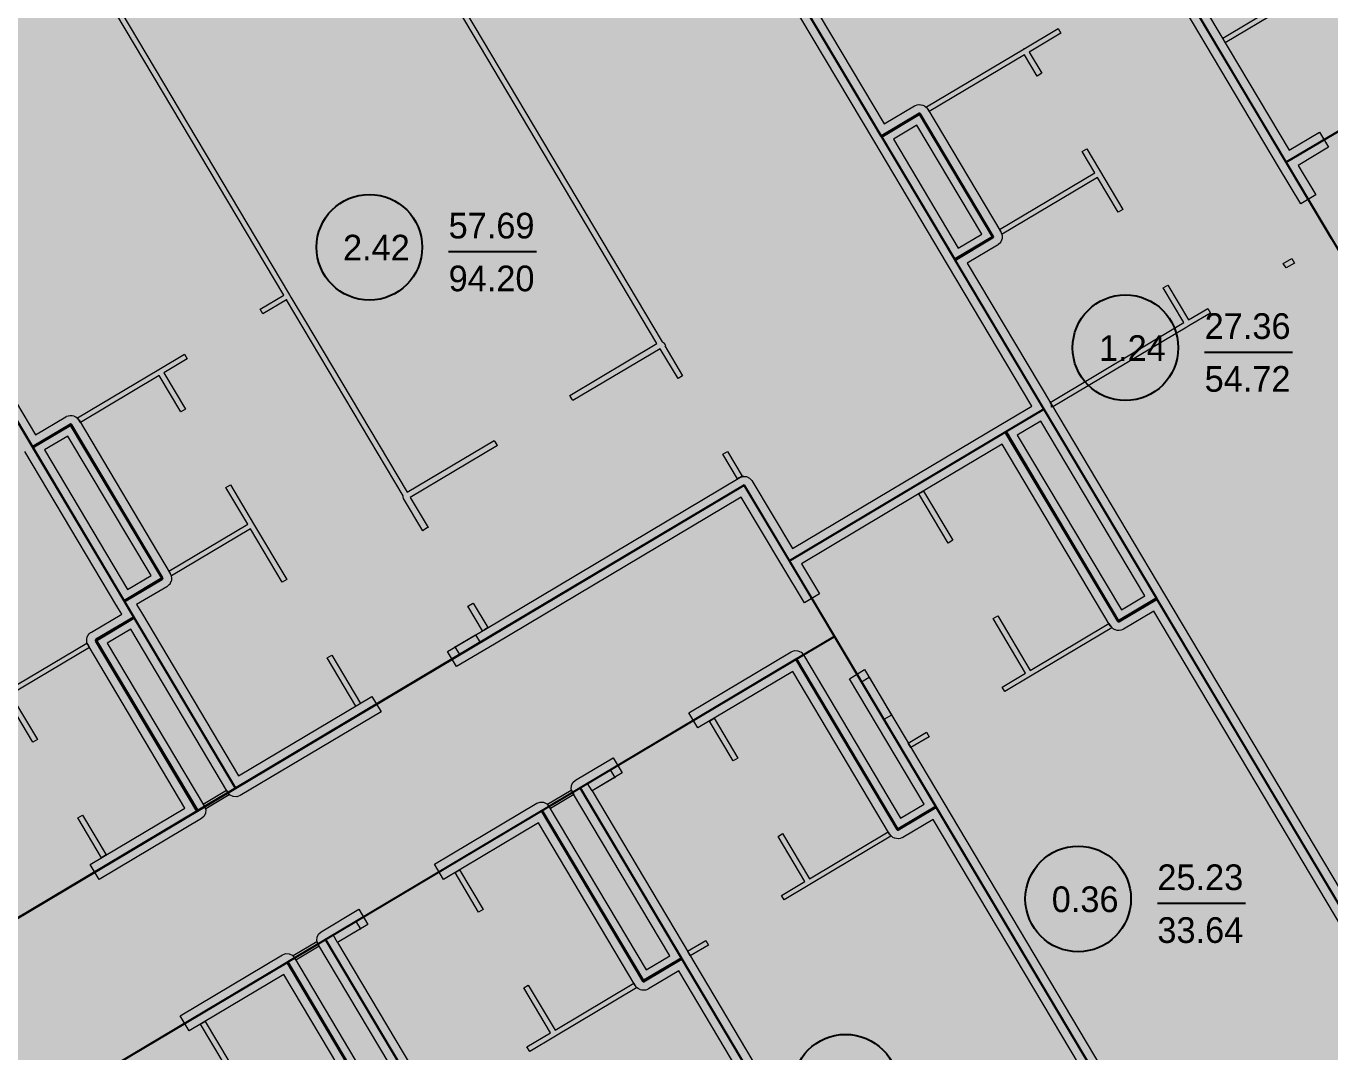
# Model space of a CAD drawing. Header units: millimetres. Extents: x 0 to 312583, y -208103 to 25097.
# Drawn here: x 153810 to 168624, y -135934 to -124283 of the extents above; entities that cross this region are included whole.
import ezdxf

# ---------------------------------------------------------------- set-up
doc = ezdxf.new("R2010")
doc.units = ezdxf.units.MM
doc.linetypes.add('Solid', pattern=[0])
for name, color, linetype, lineweight in [('Inner Walls', 5, 'Solid', 0), ('One-Bedroom Apartment', 1, 'Solid', 35), ('Room Objects', 47, 'Solid', 15), ('Room Walls', 47, 'Solid', 35), ('Service Area', 252, 'Solid', 25), ('Studio Apartment', 250, 'Solid', 25), ('Three-Bedroom Apartment', 151, 'Solid', 25), ('Two-Bedroom Apartment', 252, 'Solid', 25)]:
    doc.layers.add(name, color=color, linetype=linetype, lineweight=lineweight)
doc.styles.add('Dialog.plain', font='Dialog.plain')

msp = doc.modelspace()

# ---------------------------------------------------------------- hatches: boundary and pattern name
at = {"layer": 'One-Bedroom Apartment', "linetype": 'Solid', "lineweight": 25}
msp.add_hatch(color=250, dxfattribs=at).paths.add_polyline_path([(161690, -122447), (164955, -120503), (168639, -126690), (172322, -132876), (169057, -134820), (169057, -134820), (164366, -126941), (164795, -126685), (164797, -126684), (164798, -126682), (164799, -126681), (164800, -126679), (164800, -126677), (164800, -126675), (164800, -126673), (164799, -126671), (163970, -125279), (163969, -125278), (163967, -125276), (163966, -125275), (163964, -125275), (163962, -125274), (163960, -125275), (163958, -125275), (163956, -125276), (163527, -125532), (163527, -125532)], flags=0)
at = {"layer": 'Room Objects', "linetype": 'Solid', "lineweight": 0}
for points in [[(158918, -131197), (158969, -131283), (158969, -131283), (158737, -131421), (158686, -131335), (158686, -131335)], [(163301, -131729), (163387, -131678), (163643, -132108), (163557, -132159)], [(160190, -132884), (160447, -132730), (160499, -132816), (160499, -132816), (160241, -132970)], [(157350, -134691), (157299, -134605), (157299, -134605), (157557, -134451), (157608, -134537), (157608, -134537)]]:
    msp.add_hatch(color=5, dxfattribs=at).paths.add_polyline_path(points, flags=0)
at = {"layer": 'Service Area', "linetype": 'Solid', "lineweight": 25}
for points in [[(179985, -118771), (174972, -110351), (176690, -109328), (182726, -119466), (169151, -127548), (168128, -125830)], [(163961, -125284), (164790, -126676), (164361, -126932), (163532, -125540)], [(164944, -128889), (165374, -128634), (165374, -128634), (166652, -130782), (166223, -131037)], [(154317, -128815), (155353, -130555), (154924, -130811), (153888, -129071)], [(161970, -129496), (162994, -131214), (128307, -151866), (127283, -150148)], [(155760, -133193), (154609, -131260), (155039, -131004), (156190, -132938), (156190, -132938)], [(162564, -131470), (162994, -131214), (162994, -131214), (162994, -131214), (164145, -133147), (163715, -133403)], [(159674, -133191), (160104, -132935), (160104, -132935), (161255, -134868), (160825, -135124)], [(156783, -134912), (157213, -134656), (157213, -134656), (158364, -136589), (157934, -136845)]]:
    msp.add_hatch(color=254, dxfattribs=at).paths.add_polyline_path(points, flags=0)
at = {"layer": 'Studio Apartment', "linetype": 'Solid', "lineweight": 25}
for points in [[(168127, -125830), (164955, -120503), (168220, -118559), (169509, -117792), (171883, -121779), (171453, -122034), (171452, -122035), (171450, -122037), (171449, -122039), (171449, -122040), (171448, -122042), (171449, -122044), (171449, -122046), (171450, -122048), (172243, -123380), (171392, -123886)], [(155752, -133198), (153299, -134659), (153299, -134659), (148695, -126926), (148695, -126926), (151586, -125204), (151586, -125204), (155034, -130996), (154604, -131251), (154602, -131253), (154601, -131254), (154600, -131256), (154599, -131258), (154599, -131260), (154599, -131262), (154600, -131263), (154601, -131265)], [(167599, -138947), (162483, -130355), (162483, -130355), (164935, -128894), (164935, -128894), (166214, -131043), (166215, -131044), (166217, -131045), (166219, -131046), (166220, -131047), (166222, -131047), (166224, -131047), (166226, -131047), (166228, -131046), (166658, -130790), (170489, -137226), (170489, -137226)], [(164151, -133156), (167599, -138947), (167599, -138947), (164708, -140668), (164708, -140668), (160104, -132935), (160104, -132935), (162555, -131475), (163706, -133409), (163708, -133410), (163709, -133411), (163711, -133412), (163712, -133413), (163714, -133413), (163716, -133413), (163718, -133413), (163720, -133412)], [(161260, -134877), (164708, -140668), (164708, -140668), (161817, -142389), (161817, -142389), (157213, -134656), (157213, -134656), (159665, -133196), (160816, -135129), (160818, -135131), (160819, -135132), (160821, -135133), (160823, -135134), (160825, -135134), (160827, -135134), (160828, -135133), (160830, -135133)], [(158369, -136598), (161817, -142389), (161817, -142389), (158926, -144110), (158926, -144110), (154322, -136377), (154322, -136377), (156775, -134917), (157926, -136850), (157927, -136852), (157928, -136853), (157930, -136854), (157932, -136855), (157934, -136855), (157936, -136855), (157938, -136855), (157939, -136854)]]:
    msp.add_hatch(color=252, dxfattribs=at).paths.add_polyline_path(points, flags=0)
at = {"layer": 'Two-Bedroom Apartment', "linetype": 'Solid', "lineweight": 25}
msp.add_hatch(color=151, dxfattribs=at).paths.add_polyline_path([(159080, -131216), (156190, -132938), (156190, -132938), (154929, -130820), (154929, -130820), (155358, -130564), (155360, -130563), (155361, -130561), (155362, -130559), (155363, -130558), (155363, -130556), (155363, -130554), (155363, -130552), (155362, -130550), (154326, -128810), (154325, -128809), (154323, -128807), (154322, -128806), (154320, -128806), (154318, -128805), (154316, -128805), (154314, -128806), (154312, -128807), (153883, -129062), (153883, -129062), (151586, -125204), (154476, -123483), (157367, -121762), (160258, -120041), (160258, -120041), (165374, -128634), (162483, -130355), (161970, -129496)], flags=0)

# ---------------------------------------------------------------- linework, layer by layer
at = {"layer": 'Inner Walls', "color": 47, "linetype": 'Solid', "lineweight": 15}
for p, q in [((165169, -120667), (168162, -125693)), ((168041, -125881), (164997, -120769)), ((161904, -122611), (163561, -125395)), ((163441, -125583), (161721, -122695)), ((163561, -125395), (163905, -125190)), ((163905, -125190), (163914, -125185)), ((163914, -125185), (163916, -125185)), ((163916, -125185), (163934, -125178)), ((163934, -125178), (163936, -125178)), ((163936, -125178), (163955, -125175)), ((163955, -125175), (163957, -125175)), ((163957, -125175), (163977, -125176)), ((163977, -125176), (163979, -125176)), ((163979, -125176), (163998, -125181)), ((163998, -125181), (164000, -125181)), ((164000, -125181), (164017, -125190)), ((164017, -125190), (164019, -125191)), ((164019, -125191), (164035, -125203)), ((164035, -125203), (164036, -125204)), ((164036, -125204), (164049, -125218)), ((164049, -125218), (164051, -125220)), ((164051, -125220), (164056, -125228)), ((164056, -125228), (164885, -126620)), ((151799, -125368), (153917, -128925)), ((163930, -125408), (163664, -125567)), ((164667, -126645), (163930, -125408)), ((164280, -126992), (163441, -125583)), ((163664, -125567), (164400, -126804)), ((168162, -125693), (168505, -125489)), ((168505, -125489), (168608, -125660)), ((168608, -125660), (168264, -125865)), ((168292, -126303), (168041, -125881)), ((168264, -125865), (168464, -126200)), ((168464, -126200), (168292, -126303)), ((164400, -126804), (164667, -126645)), ((164885, -126620), (164889, -126629)), ((164889, -126629), (164890, -126631)), ((164890, -126631), (164897, -126649)), ((164897, -126649), (164897, -126651)), ((164897, -126651), (164900, -126670)), ((164846, -126771), (164503, -126976)), ((164855, -126766), (164846, -126771)), ((164856, -126764), (164855, -126766)), ((164871, -126751), (164856, -126764)), ((164872, -126750), (164871, -126751)), ((164884, -126734), (164872, -126750)), ((164885, -126732), (164884, -126734)), ((164893, -126715), (164885, -126732)), ((164894, -126713), (164893, -126715)), ((164899, -126694), (164894, -126713)), ((164900, -126672), (164899, -126692)), ((164899, -126692), (164899, -126694)), ((164900, -126670), (164900, -126672)), ((165236, -128599), (164280, -126992)), ((164503, -126976), (165459, -128582)), ((153917, -128925), (154261, -128721)), ((154261, -128721), (154270, -128716)), ((154270, -128716), (154271, -128715)), ((154271, -128715), (154290, -128709)), ((154290, -128709), (154292, -128708)), ((154292, -128708), (154311, -128705)), ((154311, -128705), (154313, -128705)), ((154313, -128705), (154333, -128706)), ((154333, -128706), (154335, -128707)), ((154335, -128707), (154354, -128711)), ((154354, -128711), (154356, -128712)), ((154356, -128712), (154373, -128721)), ((154373, -128721), (154375, -128722)), ((154375, -128722), (154391, -128733)), ((164884, -128809), (165236, -128599)), ((165459, -128582), (166743, -130739)), ((154391, -128733), (154392, -128735)), ((154392, -128735), (154405, -128749)), ((154405, -128749), (154406, -128751)), ((154406, -128751), (154412, -128759)), ((154412, -128759), (155448, -130499)), ((162517, -130218), (164884, -128809)), ((165339, -128771), (165072, -128929)), ((166520, -130755), (165339, -128771)), ((154286, -128939), (154020, -129097)), ((155230, -130524), (154286, -128939)), ((165072, -128929), (166254, -130914)), ((154843, -130871), (153797, -129114)), ((154020, -129097), (154963, -130682)), ((164901, -129032), (163900, -129627)), ((166128, -131094), (164901, -129032)), ((159029, -131131), (161919, -129410)), ((161919, -129410), (161956, -129397)), ((161956, -129397), (161995, -129399)), ((161995, -129399), (162030, -129416)), ((162030, -129416), (162056, -129445)), ((162056, -129445), (162517, -130218)), ((161936, -129633), (159132, -131302)), ((162397, -130406), (161936, -129633)), ((163900, -129627), (162620, -130389)), ((155448, -130499), (155452, -130508)), ((162653, -130835), (162397, -130406)), ((162620, -130389), (162824, -130733)), ((154963, -130682), (155230, -130524)), ((155410, -130650), (155066, -130854)), ((155418, -130644), (155410, -130650)), ((155419, -130643), (155418, -130644)), ((155434, -130630), (155419, -130643)), ((155435, -130629), (155434, -130630)), ((155447, -130613), (155435, -130629)), ((155448, -130611), (155447, -130613)), ((155456, -130593), (155448, -130611)), ((155452, -130508), (155453, -130509)), ((155453, -130509), (155460, -130528)), ((155457, -130592), (155456, -130593)), ((155462, -130573), (155457, -130592)), ((155460, -130528), (155460, -130530)), ((155460, -130530), (155463, -130549)), ((155463, -130551), (155462, -130571)), ((155462, -130571), (155462, -130573)), ((155463, -130549), (155463, -130551)), ((162824, -130733), (162653, -130835)), ((166254, -130914), (166520, -130755)), ((166743, -130739), (169015, -134554)), ((154897, -130961), (154843, -130871)), ((155066, -130854), (155120, -130945)), ((155120, -130945), (156225, -132800)), ((166623, -130927), (166279, -131132)), ((168854, -134675), (166623, -130927)), ((154553, -131166), (154897, -130961)), ((166134, -131102), (166128, -131094)), ((154500, -131245), (154501, -131243)), ((154501, -131243), (154505, -131224)), ((154505, -131224), (154506, -131222)), ((154506, -131222), (154514, -131204)), ((154514, -131204), (154515, -131202)), ((154515, -131202), (154527, -131187)), ((154527, -131187), (154529, -131185)), ((154529, -131185), (154543, -131172)), ((154543, -131172), (154545, -131171)), ((154545, -131171), (154553, -131166)), ((154999, -131133), (154733, -131291)), ((156104, -132989), (154999, -131133)), ((158600, -131386), (159029, -131131)), ((166135, -131103), (166134, -131102)), ((166148, -131118), (166135, -131103)), ((166149, -131119), (166148, -131118)), ((166165, -131131), (166149, -131119)), ((166167, -131132), (166165, -131131)), ((166185, -131140), (166167, -131132)), ((166186, -131141), (166185, -131140)), ((166205, -131146), (166186, -131141)), ((166207, -131146), (166205, -131146)), ((166227, -131147), (166207, -131146)), ((166229, -131147), (166227, -131147)), ((166248, -131144), (166229, -131147)), ((166250, -131144), (166248, -131144)), ((166269, -131137), (166250, -131144)), ((166270, -131137), (166269, -131137)), ((166279, -131132), (166270, -131137)), ((154499, -131264), (154500, -131245)), ((154499, -131266), (154499, -131264)), ((154502, -131286), (154499, -131266)), ((154503, -131287), (154502, -131286)), ((154509, -131306), (154503, -131287)), ((154510, -131308), (154509, -131306)), ((154515, -131316), (154510, -131308)), ((155614, -133164), (154515, -131316)), ((154733, -131291), (155837, -133147)), ((158702, -131558), (158600, -131386)), ((159132, -131302), (158702, -131558)), ((161341, -132082), (162504, -131389)), ((162504, -131389), (162541, -131376)), ((162541, -131376), (162580, -131378)), ((162580, -131378), (162615, -131395)), ((162615, -131395), (162641, -131424)), ((162641, -131424), (163746, -133280)), ((162521, -131612), (161444, -132254)), ((163620, -133460), (162521, -131612)), ((163164, -131695), (163336, -131592)), ((163336, -131592), (164236, -133105)), ((164013, -133121), (163164, -131695)), ((156225, -132800), (157740, -131898)), ((157740, -131898), (157843, -132070)), ((157843, -132070), (156241, -133023)), ((161444, -132254), (161341, -132082)), ((160052, -132849), (160482, -132593)), ((160482, -132593), (160584, -132765)), ((160024, -132875), (160052, -132849)), ((160584, -132765), (160241, -132970)), ((156130, -133018), (156104, -132989)), ((156165, -133034), (156130, -133018)), ((160005, -132949), (160007, -132910)), ((160018, -132986), (160005, -132949)), ((160007, -132910), (160024, -132875)), ((161123, -134842), (160018, -132986)), ((160241, -132970), (161346, -134826)), ((154537, -133805), (155614, -133164)), ((155837, -133147), (155851, -133184)), ((156204, -133037), (156165, -133034)), ((156241, -133023), (156204, -133037)), ((158451, -133803), (159614, -133110)), ((159614, -133110), (159651, -133097)), ((159651, -133097), (159690, -133099)), ((159690, -133099), (159725, -133116)), ((159725, -133116), (159751, -133145)), ((159751, -133145), (160856, -135000)), ((163746, -133280), (164013, -133121)), ((164236, -133105), (167557, -138681)), ((155803, -133284), (154639, -133977)), ((155832, -133258), (155803, -133284)), ((155848, -133223), (155832, -133258)), ((155851, -133184), (155848, -133223)), ((164116, -133293), (163771, -133498)), ((167385, -138783), (164116, -133293)), ((159631, -133333), (158553, -133975)), ((160731, -135180), (159631, -133333)), ((163626, -133468), (163620, -133460)), ((163627, -133469), (163626, -133468)), ((163640, -133484), (163627, -133469)), ((163642, -133485), (163640, -133484)), ((163657, -133497), (163642, -133485)), ((163659, -133498), (163657, -133497)), ((163677, -133507), (163659, -133498)), ((163679, -133507), (163677, -133507)), ((163698, -133512), (163679, -133507)), ((163699, -133512), (163698, -133512)), ((163719, -133513), (163699, -133512)), ((163721, -133513), (163719, -133513)), ((163740, -133510), (163721, -133513)), ((163742, -133510), (163740, -133510)), ((163761, -133503), (163742, -133510)), ((163763, -133503), (163761, -133503)), ((163771, -133498), (163763, -133503)), ((154639, -133977), (154537, -133805)), ((158553, -133975), (158451, -133803)), ((157162, -134570), (157591, -134314)), ((157591, -134314), (157694, -134486)), ((157694, -134486), (157350, -134691)), ((157114, -134670), (157116, -134631)), ((157116, -134631), (157133, -134596)), ((157133, -134596), (157162, -134570)), ((157127, -134707), (157114, -134670)), ((158232, -136563), (157127, -134707)), ((157350, -134691), (158455, -136547)), ((155560, -135524), (156724, -134831)), ((156724, -134831), (156760, -134818)), ((156760, -134818), (156799, -134820)), ((156799, -134820), (156835, -134837)), ((156835, -134837), (156861, -134866)), ((156861, -134866), (157966, -136722)), ((160856, -135000), (161123, -134842)), ((161346, -134826), (164666, -140402)), ((156740, -135054), (155662, -135696)), ((157840, -136901), (156740, -135054)), ((161225, -135014), (160881, -135219)), ((164494, -140504), (161225, -135014)), ((160736, -135188), (160731, -135180)), ((160737, -135190), (160736, -135188)), ((160750, -135205), (160737, -135190)), ((160752, -135206), (160750, -135205)), ((160767, -135218), (160752, -135206)), ((160769, -135219), (160767, -135218)), ((160787, -135227), (160769, -135219)), ((160789, -135228), (160787, -135227)), ((160808, -135233), (160789, -135228)), ((160810, -135233), (160808, -135233)), ((160829, -135234), (160810, -135233)), ((160831, -135234), (160829, -135234)), ((160851, -135231), (160831, -135234)), ((160852, -135231), (160851, -135231)), ((160871, -135224), (160852, -135231)), ((160873, -135223), (160871, -135224)), ((160881, -135219), (160873, -135223)), ((155662, -135696), (155560, -135524))]:
    msp.add_line(p, q, dxfattribs=at)
for p in [(162397, -130406), (162397, -130406), (154843, -130871), (161346, -134826)]:
    msp.add_point(p, dxfattribs=at)
at = {"layer": 'One-Bedroom Apartment', "color": 250, "linetype": 'Solid', "lineweight": 25}
for p, q in [((164955, -120503), (168639, -126690)), ((163527, -125532), (161690, -122447)), ((163956, -125276), (163527, -125532)), ((163958, -125275), (163956, -125276)), ((163960, -125275), (163958, -125275)), ((163962, -125274), (163960, -125275)), ((163964, -125275), (163962, -125274)), ((163966, -125275), (163964, -125275)), ((163967, -125276), (163966, -125275)), ((163969, -125278), (163967, -125276)), ((163970, -125279), (163969, -125278)), ((164799, -126671), (163970, -125279)), ((164366, -126941), (164795, -126685)), ((164795, -126685), (164797, -126684)), ((164797, -126684), (164798, -126682)), ((164798, -126682), (164799, -126681)), ((164800, -126673), (164799, -126671)), ((164799, -126681), (164800, -126679)), ((164800, -126675), (164800, -126673)), ((164800, -126677), (164800, -126675)), ((164800, -126679), (164800, -126677)), ((169057, -134820), (164366, -126941))]:
    msp.add_line(p, q, dxfattribs=at)
msp.add_point((163527, -125532), dxfattribs=at)
at = {"layer": 'Room Objects', "color": 0, "linetype": 'Solid', "lineweight": 0}
for p, q in [((158686, -131335), (158918, -131197)), ((158918, -131197), (158969, -131283)), ((158737, -131421), (158686, -131335)), ((158969, -131283), (158737, -131421)), ((163301, -131729), (163387, -131678)), ((163387, -131678), (163643, -132108)), ((163557, -132159), (163301, -131729)), ((163643, -132108), (163557, -132159)), ((160190, -132884), (160447, -132730)), ((160499, -132816), (160241, -132970)), ((160447, -132730), (160499, -132816)), ((160241, -132970), (160190, -132884)), ((157299, -134605), (157557, -134451)), ((157557, -134451), (157608, -134537)), ((157350, -134691), (157299, -134605)), ((157608, -134537), (157350, -134691))]:
    msp.add_line(p, q, dxfattribs=at)
for p in [(158686, -131335), (158969, -131283), (160499, -132816), (157299, -134605), (157608, -134537)]:
    msp.add_point(p, dxfattribs=at)
at = {"layer": 'Room Walls', "color": 47, "linetype": 'Solid', "lineweight": 9}
for p, q in [((160978, -127887), (157469, -121992)), ((157521, -121963), (161037, -127868)), ((154630, -123683), (156804, -127335)), ((156737, -127339), (154578, -123713)), ((167405, -124422), (168028, -124051)), ((168058, -124102), (167435, -124473)), ((165149, -124542), (165536, -124312)), ((165566, -124364), (165206, -124579)), ((165536, -124312), (165551, -124338)), ((165551, -124338), (165566, -124364)), ((167435, -124473), (167405, -124422)), ((164041, -125202), (165149, -124542)), ((165154, -124609), (164071, -125254)), ((165297, -124850), (165154, -124609)), ((165206, -124579), (165349, -124819)), ((165349, -124819), (165297, -124850)), ((164071, -125254), (164041, -125202)), ((165809, -125709), (165860, -125679)), ((165952, -125950), (165809, -125709)), ((165860, -125679), (166269, -126366)), ((164869, -126594), (165952, -125950)), ((165983, -126001), (164900, -126646)), ((166218, -126396), (165983, -126001)), ((166244, -126381), (166218, -126396)), ((166269, -126366), (166244, -126381)), ((164900, -126646), (164869, -126594)), ((168094, -126979), (168189, -126922)), ((168189, -126922), (168220, -126974)), ((168125, -127030), (168094, -126979)), ((168220, -126974), (168125, -127030)), ((166729, -127256), (166781, -127225)), ((166781, -127225), (167016, -127620)), ((156470, -127499), (156737, -127339)), ((156768, -127391), (156501, -127550)), ((158095, -129619), (156768, -127391)), ((156804, -127335), (156820, -127360)), ((156820, -127360), (156974, -127619)), ((166965, -127651), (166729, -127256)), ((156501, -127550), (156470, -127499)), ((167016, -127620), (167235, -127490)), ((167235, -127490), (167266, -127542)), ((156974, -127619), (158139, -129577)), ((165444, -128557), (166965, -127651)), ((167021, -127687), (166996, -127703)), ((167266, -127542), (167021, -127687)), ((166996, -127703), (165475, -128608)), ((159988, -128477), (160978, -127887)), ((161014, -127947), (160024, -128537)), ((161217, -128287), (161014, -127947)), ((161037, -127868), (161037, -127869)), ((161037, -127869), (161039, -127869)), ((161039, -127869), (161044, -127872)), ((161044, -127872), (161046, -127873)), ((161046, -127873), (161050, -127876)), ((161050, -127876), (161052, -127878)), ((161052, -127878), (161056, -127882)), ((161056, -127882), (161057, -127884)), ((161057, -127884), (161059, -127886)), ((161059, -127886), (161074, -127912)), ((161074, -127912), (161066, -127916)), ((161066, -127916), (161268, -128256)), ((155318, -128185), (155611, -128010)), ((155641, -128062), (155374, -128221)), ((155611, -128010), (155626, -128036)), ((155626, -128036), (155641, -128062)), ((154396, -128733), (155318, -128185)), ((155323, -128252), (154427, -128785)), ((155569, -128666), (155323, -128252)), ((155374, -128221), (155621, -128635)), ((161268, -128256), (161217, -128287)), ((159993, -128485), (159988, -128477)), ((160019, -128528), (159993, -128485)), ((160024, -128537), (160019, -128528)), ((165452, -128569), (165444, -128557)), ((165459, -128582), (165452, -128569)), ((155621, -128635), (155569, -128666)), ((165459, -128612), (165459, -128582)), ((165475, -128608), (165459, -128612)), ((154427, -128785), (154396, -128733)), ((158139, -129577), (159129, -128988)), ((159129, -128988), (159134, -128997)), ((159134, -128997), (159160, -129040)), ((159165, -129048), (158175, -129637)), ((159160, -129040), (159165, -129048)), ((161728, -129146), (161780, -129115)), ((161894, -129425), (161728, -129146)), ((161780, -129115), (161946, -129394)), ((161912, -129414), (161894, -129425)), ((161956, -129394), (161912, -129414)), ((161928, -129405), (161954, -129391)), ((161946, -129394), (161928, -129405)), ((161954, -129391), (161955, -129393)), ((161955, -129393), (161956, -129394)), ((156081, -129525), (156133, -129495)), ((156328, -129940), (156081, -129525)), ((156133, -129495), (156395, -129935)), ((163954, -129595), (163979, -129580)), ((164286, -130154), (163954, -129595)), ((163979, -129580), (164005, -129565)), ((164005, -129565), (164338, -130123)), ((158094, -129622), (158095, -129620)), ((158094, -129628), (158094, -129622)), ((158094, -129630), (158094, -129628)), ((158095, -129635), (158094, -129630)), ((158095, -129620), (158095, -129619)), ((158095, -129637), (158095, -129635)), ((158097, -129643), (158095, -129637)), ((158098, -129645), (158097, -129643)), ((158100, -129647), (158098, -129645)), ((158318, -130014), (158100, -129647)), ((158175, -129637), (158378, -129978)), ((155432, -130473), (156328, -129940)), ((156359, -129992), (155463, -130525)), ((156720, -130599), (156359, -129992)), ((156395, -129935), (156772, -130568)), ((158326, -130009), (158318, -130014)), ((158369, -129983), (158326, -130009)), ((158378, -129978), (158369, -129983)), ((164338, -130123), (164286, -130154)), ((155463, -130525), (155432, -130473)), ((156746, -130584), (156720, -130599)), ((156772, -130568), (156746, -130584)), ((158829, -130873), (158838, -130868)), ((158995, -131151), (158829, -130873)), ((158838, -130868), (158881, -130842)), ((158881, -130842), (158890, -130837)), ((158890, -130837), (159055, -131115)), ((164798, -131013), (164849, -130982)), ((165166, -131632), (164798, -131013)), ((164849, -130982), (165218, -131601)), ((165218, -131601), (166113, -131068)), ((166113, -131068), (166144, -131119)), ((159021, -131136), (158995, -131152)), ((158995, -131152), (158995, -131151)), ((159034, -131128), (159021, -131136)), ((159038, -131125), (159034, -131128)), ((159047, -131120), (159038, -131125)), ((159055, -131115), (159047, -131120)), ((166144, -131119), (165222, -131668)), ((153578, -131839), (154499, -131291)), ((154530, -131342), (153634, -131875)), ((154499, -131291), (154515, -131316)), ((154515, -131316), (154530, -131342)), ((157232, -131458), (157283, -131428)), ((157558, -132006), (157232, -131458)), ((157283, -131428), (157610, -131976)), ((164899, -131791), (165166, -131632)), ((165222, -131668), (164929, -131842)), ((164929, -131842), (164899, -131791)), ((153887, -132417), (153583, -131906)), ((153634, -131875), (153939, -132387)), ((157610, -131976), (157558, -132006)), ((161574, -132176), (161626, -132145)), ((161843, -132627), (161574, -132176)), ((161626, -132145), (161895, -132596)), ((153939, -132387), (153887, -132417)), ((163832, -132426), (164039, -132302)), ((163863, -132477), (163832, -132426)), ((164070, -132354), (163863, -132477)), ((164039, -132302), (164070, -132354)), ((161895, -132596), (161843, -132627)), ((155822, -133122), (156089, -132963)), ((156119, -133015), (155853, -133173)), ((156089, -132963), (156119, -133015)), ((159736, -133119), (160002, -132960)), ((160033, -133012), (159767, -133170)), ((160002, -132960), (160033, -133012)), ((155853, -133173), (155822, -133122)), ((159767, -133170), (159736, -133119)), ((154399, -133276), (154450, -133246)), ((154667, -133728), (154399, -133276)), ((154450, -133246), (154719, -133697)), ((162355, -133486), (162406, -133455)), ((162406, -133455), (162710, -133967)), ((162710, -133967), (163605, -133434)), ((163605, -133434), (163620, -133460)), ((163620, -133460), (163636, -133485)), ((162659, -133997), (162355, -133486)), ((163636, -133485), (162715, -134033)), ((154719, -133697), (154667, -133728)), ((158684, -133897), (158735, -133866)), ((158952, -134348), (158684, -133897)), ((158735, -133866), (159004, -134317)), ((162392, -134156), (162659, -133997)), ((162715, -134033), (162422, -134208)), ((162422, -134208), (162392, -134156)), ((159004, -134317), (158952, -134348)), ((156845, -134840), (157112, -134681)), ((157142, -134733), (156876, -134892)), ((157112, -134681), (157142, -134733)), ((161325, -134791), (161532, -134668)), ((161356, -134843), (161325, -134791)), ((161563, -134720), (161356, -134843)), ((161532, -134668), (161563, -134720)), ((156876, -134892), (156845, -134840)), ((159464, -135207), (159515, -135176)), ((159768, -135718), (159464, -135207)), ((159515, -135176), (159820, -135688)), ((159820, -135688), (160715, -135155)), ((160746, -135206), (159825, -135755)), ((160715, -135155), (160746, -135206)), ((155793, -135618), (155845, -135587)), ((156062, -136069), (155793, -135618)), ((155845, -135587), (156113, -136038)), ((159501, -135877), (159768, -135718)), ((159825, -135755), (159532, -135929)), ((159532, -135929), (159501, -135877))]:
    msp.add_line(p, q, dxfattribs=at)
for p in [(165149, -124542), (156768, -127391)]:
    msp.add_point(p, dxfattribs=at)
at = {"layer": 'Service Area', "color": 254, "linetype": 'Solid', "lineweight": 25}
for p, q in [((168128, -125830), (179985, -118771)), ((163532, -125540), (163961, -125284)), ((163961, -125284), (164790, -126676)), ((164361, -126932), (163532, -125540)), ((169151, -127548), (168128, -125830)), ((164790, -126676), (164361, -126932)), ((164944, -128889), (165374, -128634)), ((165374, -128634), (166652, -130782)), ((153888, -129071), (154317, -128815)), ((154317, -128815), (155353, -130555)), ((166223, -131037), (164944, -128889)), ((154924, -130811), (153888, -129071)), ((127283, -150148), (161970, -129496)), ((161970, -129496), (162994, -131214)), ((155353, -130555), (154924, -130811)), ((166652, -130782), (166223, -131037)), ((154609, -131260), (155039, -131004)), ((155039, -131004), (156190, -132938)), ((162994, -131214), (128307, -151866)), ((162564, -131470), (162994, -131214)), ((162994, -131214), (164145, -133147)), ((155760, -133193), (154609, -131260)), ((163715, -133403), (162564, -131470)), ((156190, -132938), (155760, -133193)), ((159674, -133191), (160104, -132935)), ((160104, -132935), (161255, -134868)), ((164145, -133147), (163715, -133403)), ((160825, -135124), (159674, -133191)), ((156783, -134912), (157213, -134656)), ((157213, -134656), (158364, -136589)), ((157934, -136845), (156783, -134912)), ((161255, -134868), (160825, -135124))]:
    msp.add_line(p, q, dxfattribs=at)
for p in [(165374, -128634), (162994, -131214), (162994, -131214), (156190, -132938), (160104, -132935), (157213, -134656)]:
    msp.add_point(p, dxfattribs=at)
at = {"layer": 'Studio Apartment', "color": 252, "linetype": 'Solid', "lineweight": 25}
for p, q in [((168127, -125830), (164955, -120503)), ((171392, -123886), (168127, -125830)), ((151586, -125204), (155034, -130996)), ((162483, -130355), (164935, -128894)), ((164935, -128894), (166214, -131043)), ((167599, -138947), (162483, -130355)), ((166228, -131046), (166658, -130790)), ((166658, -130790), (170489, -137226)), ((155034, -130996), (154604, -131251)), ((166214, -131043), (166215, -131044)), ((166215, -131044), (166217, -131045)), ((166217, -131045), (166219, -131046)), ((166219, -131046), (166220, -131047)), ((166220, -131047), (166222, -131047)), ((166222, -131047), (166224, -131047)), ((166224, -131047), (166226, -131047)), ((166226, -131047), (166228, -131046)), ((154600, -131256), (154599, -131258)), ((154599, -131258), (154599, -131260)), ((154599, -131260), (154599, -131262)), ((154599, -131262), (154600, -131263)), ((154601, -131254), (154600, -131256)), ((154600, -131263), (154601, -131265)), ((154602, -131253), (154601, -131254)), ((154601, -131265), (155752, -133198)), ((154604, -131251), (154602, -131253)), ((160104, -132935), (162555, -131475)), ((162555, -131475), (163706, -133409)), ((164708, -140668), (160104, -132935)), ((163720, -133412), (164151, -133156)), ((164151, -133156), (167599, -138947)), ((155752, -133198), (153299, -134659)), ((157213, -134656), (159665, -133196)), ((159665, -133196), (160816, -135129)), ((163706, -133409), (163708, -133410)), ((163708, -133410), (163709, -133411)), ((163709, -133411), (163711, -133412)), ((163711, -133412), (163712, -133413)), ((163712, -133413), (163714, -133413)), ((163714, -133413), (163716, -133413)), ((163716, -133413), (163718, -133413)), ((163718, -133413), (163720, -133412)), ((161817, -142389), (157213, -134656)), ((154322, -136377), (156775, -134917)), ((156775, -134917), (157926, -136850)), ((160830, -135133), (161260, -134877)), ((161260, -134877), (164708, -140668)), ((160816, -135129), (160818, -135131)), ((160818, -135131), (160819, -135132)), ((160819, -135132), (160821, -135133)), ((160821, -135133), (160823, -135134)), ((160823, -135134), (160825, -135134)), ((160825, -135134), (160827, -135134)), ((160827, -135134), (160828, -135133)), ((160828, -135133), (160830, -135133))]:
    msp.add_line(p, q, dxfattribs=at)
for p in [(164935, -128894), (162483, -130355), (160104, -132935), (157213, -134656)]:
    msp.add_point(p, dxfattribs=at)
at = {"layer": 'Three-Bedroom Apartment', "color": 7, "linetype": 'Solid', "lineweight": 25}
for p, q in [((158611, -126845), (159611, -126845)), ((167200, -127986), (168200, -127986)), ((166663, -134246), (167663, -134246))]:
    msp.add_line(p, q, dxfattribs=at)
for centre in [(157711, -126795), (166300, -127936), (165763, -134196), (163121, -136335)]:
    msp.add_circle(centre, 600, dxfattribs=at)
at = {"layer": 'Two-Bedroom Apartment', "color": 151, "linetype": 'Solid', "lineweight": 25}
for p, q in [((160258, -120041), (165374, -128634)), ((153883, -129062), (151586, -125204)), ((165374, -128634), (162483, -130355)), ((154312, -128807), (153883, -129062)), ((154314, -128806), (154312, -128807)), ((154316, -128805), (154314, -128806)), ((154318, -128805), (154316, -128805)), ((154320, -128806), (154318, -128805)), ((154322, -128806), (154320, -128806)), ((154323, -128807), (154322, -128806)), ((154325, -128809), (154323, -128807)), ((154326, -128810), (154325, -128809)), ((155362, -130550), (154326, -128810)), ((161970, -129496), (159080, -131216)), ((162483, -130355), (161970, -129496)), ((154929, -130820), (155358, -130564)), ((155358, -130564), (155360, -130563)), ((155360, -130563), (155361, -130561)), ((155361, -130561), (155362, -130559)), ((155363, -130552), (155362, -130550)), ((155362, -130559), (155363, -130558)), ((155363, -130554), (155363, -130552)), ((155363, -130556), (155363, -130554)), ((155363, -130558), (155363, -130556)), ((156190, -132938), (154929, -130820)), ((159080, -131216), (156190, -132938))]:
    msp.add_line(p, q, dxfattribs=at)
for p in [(153883, -129062), (154929, -130820), (156190, -132938)]:
    msp.add_point(p, dxfattribs=at)

# ---------------------------------------------------------------- texts
at = {"layer": 'Three-Bedroom Apartment', "color": 7, "linetype": 'Solid', "lineweight": 25, "style": 'Dialog.plain'}
for s, p in [('57.69', (158611, -126695)), ('2.42', (157411, -126945)), ('94.20', (158611, -127295)), ('27.36', (167200, -127836)), ('1.24', (166000, -128086)), ('54.72', (167200, -128436)), ('25.23', (166663, -134096)), ('0.36', (165463, -134346)), ('33.64', (166663, -134696))]:
    msp.add_text(s, height=291.6, dxfattribs=at).set_placement(p)

doc.saveas('drawing.dxf')
